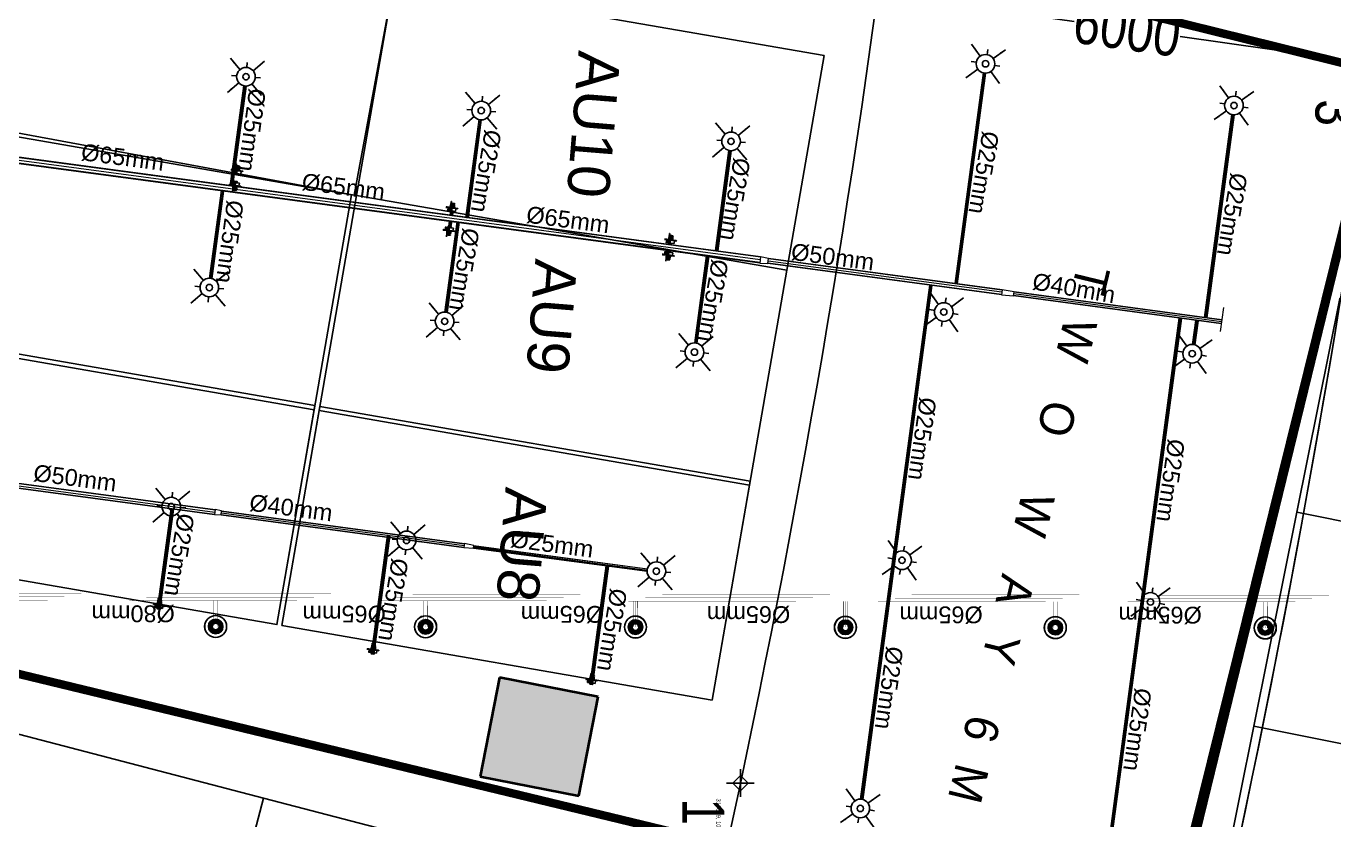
# Model space of a CAD drawing. Header units: inches. Extents: x 257070 to 799932, y -17980 to 269260.
# Drawn here: x 308102 to 323676, y 108874 to 118335 of the extents above; entities that cross this region are included whole.
import ezdxf

# ---------------------------------------------------------------- set-up
doc = ezdxf.new("R2010")
doc.units = ezdxf.units.IN
doc.header["$MEASUREMENT"] = 0
doc.header["$PDMODE"] = 99
doc.header["$PDSIZE"] = 100
for name, color, linetype in [('0-AES-F-SPRINKLER', 10, 'Continuous'), ('0-aes-ff Nozzel', 30, 'Continuous'), ('0-aes-water curtan pipe', 200, 'Continuous'), ('basement1_AP$0$A-_ROAD----_E-_-', 2, 'Continuous'), ('DSP_DRIVEWAY', 4, 'Continuous'), ('DSP_PARKING', 8, 'Continuous'), ('DSP_TREE CO-ORDINATES', 206, 'Continuous'), ('RETAIL', 40, 'Continuous')]:
    doc.layers.add(name, color=color, linetype=linetype)
for name, color, linetype, lineweight in [('0-AES-F-SPRINKLER PIPE', 10, 'Continuous', 15), ('0-aes-FF-Sprinkler Header', 5, 'Continuous', 0), ('07--DIM-2', 2, 'Continuous', 25), ('E--CONCRETE-4', 4, 'Continuous', 40), ('E--CONCRETE-SHADE', 253, 'Continuous', 20), ('M--TILING-2', 252, 'Continuous', 18), ('TEXT', 7, 'Continuous', 0)]:
    doc.layers.add(name, color=color, linetype=linetype, lineweight=lineweight)
doc.layers.add('A', color=7, linetype='Continuous', true_color=0x469d8b)
doc.styles.get("Standard").update_dxf_attribs({"font": 'arial.ttf'})
doc.styles.add('TEXT style 175', font='GOTHIC.TTF')
doc.styles.add('TEXT style 200', font='ARIALN.TTF')
doc.styles.add('TEXT style 75', font='ARIALN.TTF')
doc.dimstyles.new('75', dxfattribs={"dimscale": 1.5, "dimtxt": 200, "dimasz": 113, "dimexe": 113, "dimexo": 0, "dimgap": 25, "dimtad": 0, "dimdec": 0, "dimrnd": 5, "dimzin": 0, "dimdsep": 46, "dimtxsty": 'TEXT style 75', "dimblk": 'ARCHTICK', "dimcen": 0.09, "dimdle": 113, "dimclrd": 8, "dimclre": 8, "dimclrt": 256, "dimadec": 0, "dimazin": 0, "dimtfac": 1, "dimtdec": 0, "dimtofl": 0, "dimtmove": 1, "dimatfit": 3, "dimldrblk": 'OPEN90', "dimfxl": 0, "dimtolj": 1, "dimtzin": 0, "dimarcsym": 0})
doc.dimstyles.new('ISO-25', dxfattribs={"dimtxt": 2.5, "dimasz": 2.5, "dimexe": 1.25, "dimexo": 0.625, "dimtad": 1, "dimtxsty": 'Standard', "dimcen": 2.5, "dimadec": 0, "dimazin": 0, "dimtfac": 1, "dimtmove": 0, "dimatfit": 3, "dimfxl": 1, "dimarcsym": 0})

# ---------------------------------------------------------------- blocks, each defined once
blk = doc.blocks.new('car park std')
at = {"layer": 'RETAIL', "color": 8}
blk.add_lwpolyline([(-240433, 1144926), (-237857, 1144574), (-237152, 1149726), (-239728, 1150078)], close=True, dxfattribs=at)
blk = doc.blocks.new('_ArchTick')
at = {"color": 0, "linetype": 'ByBlock', "const_width": 0.15}
blk.add_lwpolyline([(-0.5, -0.5), (0.5, 0.5)], dxfattribs=at)
blk = doc.blocks.new('*D231')
at = {"layer": '07--DIM-2', "color": 251, "lineweight": -2, "ltscale": 1000, "transparency": 16777216}
for p, q in [((318245, 118721), (318261, 118833)), ((318133, 118737), (320583, 118389)), ((324295, 117862), (321845, 118210)), ((324183, 117878), (324199, 117989))]:
    blk.add_line(p, q, dxfattribs=at)
at = {"layer": 'DEFPOINTS', "color": 0, "ltscale": 1000, "transparency": 16777216}
for p in [(318245, 118721), (324183, 117878, 0), (324183, 117878)]:
    blk.add_point(p, dxfattribs=at)
at = {"layer": '07--DIM-2', "color": 251, "lineweight": -2, "ltscale": 1000, "transparency": 16777216, "xscale": 350, "yscale": 350, "zscale": 350}
for p, rotation in [((318245, 118721), 171.9188551918456), ((324183, 117878), 351.9188551918456)]:
    blk.add_blockref('_ArchTick', p, dxfattribs=dict(at, rotation=rotation))
at = {"layer": '07--DIM-2', "ltscale": 1000, "transparency": 16777216, "insert": (321214, 118299), "char_height": 500, "attachment_point": 5, "rotation": 351.9189, "style": 'TEXT style 75'}
blk.add_mtext('\\A1;6000', dxfattribs=at)
blk = doc.blocks.new('_Open90')
at = {"color": 0, "linetype": 'ByBlock', "lineweight": -2}
for p, q in [((-0.5, 0.5), (0, 0)), ((0, 0), (-1, 0)), ((0, 0), (-0.5, -0.5))]:
    blk.add_line(p, q, dxfattribs=at)
blk = doc.blocks.new('*U483')
at = {"layer": 'DSP_TREE CO-ORDINATES', "color": 162}
for p, q in [((0, -329), (0, 329)), ((-329, 0), (329, 0))]:
    blk.add_line(p, q, dxfattribs=at)
at = {"layer": 'DSP_TREE CO-ORDINATES', "color": 162, "ltscale": 3.5}
blk.add_lwpolyline([(-185, 0), (0, 185), (185, 0), (0, -184), (-185, 0)], dxfattribs=at)
at = {"layer": 'DEFPOINTS', "style": 'TEXT style 175'}
blk.add_attdef('CORDINATE', (367, -572), '', height=100, dxfattribs=at)
at = {"layer": 'DSP_TREE CO-ORDINATES', "color": 164, "style": 'TEXT style 200'}
blk.add_attdef('NO.', (361, -1385), '', height=1000, dxfattribs=at)
blk = doc.blocks.new('*U498')
at = {"layer": 'DSP_TREE CO-ORDINATES', "color": 162}
for p, q in [((0, -329), (0, 329)), ((-329, 0), (329, 0))]:
    blk.add_line(p, q, dxfattribs=at)
at = {"layer": 'DSP_TREE CO-ORDINATES', "color": 162, "ltscale": 3.5}
blk.add_lwpolyline([(-185, 0), (0, 185), (185, 0), (0, -184), (-185, 0)], dxfattribs=at)
at = {"layer": 'DEFPOINTS', "style": 'TEXT style 175'}
blk.add_attdef('CORDINATE', (367, -572), '', height=100, dxfattribs=at)
at = {"layer": 'DSP_TREE CO-ORDINATES', "color": 164, "style": 'TEXT style 200'}
blk.add_attdef('NO.', (361, -1385), '', height=1000, dxfattribs=at)
blk = doc.blocks.new('A$C3CA070F1')
at = {"layer": '0-AES-F-SPRINKLER'}
h = blk.add_hatch(dxfattribs=at)
h.set_pattern_fill('ANSI31', color=3, scale=0.196883, angle=-34.2335, style=0)
h.set_pattern_definition([(100.766483, (49937.1607, 174049.7081), (1.474466316, 0.280375668), [])])
edge = h.paths.add_edge_path()
edge.add_line((-1, 85), (-1, 84))
edge.add_line((-1, 84), (-6, 84))
edge.add_ellipse((-7, 82), major_axis=(-1.42, -0.27), ratio=1, start_angle=257, end_angle=315)
edge.add_line((-8, 83), (-15, 72))
edge.add_ellipse((-12, 70), major_axis=(-4.25, -0.81), ratio=1, start_angle=-45, end_angle=45)
edge.add_line((-14, 66), (14, 47))
edge.add_line((14, 47), (13, 46))
edge.add_line((13, 46), (-15, 65))
edge.add_ellipse((-12, 70), major_axis=(-5.52, -1.05), ratio=1, start_angle=-45, end_angle=45, ccw=False)
edge.add_line((-16, 73), (-9, 84))
edge.add_ellipse((-7, 82), major_axis=(-2.69, -0.51), ratio=1, start_angle=257, end_angle=315, ccw=False)
edge.add_line((-6, 85), (-1, 85))
h = blk.add_hatch(dxfattribs=at)
h.set_pattern_fill('ANSI31', color=3, scale=0.196883, angle=-124.2335, style=0)
h.set_pattern_definition([(190.766483, (49937.1607, 174049.7081), (-0.280375668, 1.474466316), [])])
edge = h.paths.add_edge_path()
edge.add_line((-1, 54), (7, 48))
edge.add_line((7, 48), (8, 49))
edge.add_line((8, 49), (0, 55))
edge.add_ellipse((-2, 52), major_axis=(-0.69, 3.63), ratio=1, start_angle=315, end_angle=405)
edge.add_line((-6, 54), (-14, 41))
edge.add_ellipse((-11, 39), major_axis=(-0.69, 3.63), ratio=1, start_angle=45, end_angle=135)
edge.add_line((-13, 36), (-9, 33))
edge.add_ellipse((-10, 32), major_axis=(-0.27, 1.42), ratio=1, start_angle=225, end_angle=315, ccw=False)
edge.add_line((-9, 31), (-10, 30))
edge.add_line((-10, 30), (-8, 29))
edge.add_line((-8, 29), (-7, 30))
edge.add_ellipse((-10, 32), major_axis=(-3.3, -0.63), ratio=1, start_angle=135, end_angle=225)
edge.add_line((-8, 35), (-12, 38))
edge.add_ellipse((-11, 39), major_axis=(-1.75, -0.33), ratio=1, start_angle=-45, end_angle=45, ccw=False)
edge.add_line((-13, 40), (-4, 53))
edge.add_ellipse((-2, 52), major_axis=(-1.75, -0.33), ratio=1, start_angle=225, end_angle=315, ccw=False)
at = {"layer": '0-AES-F-SPRINKLER', "color": 3}
for p, q in [((-98, 39), (-97, 43)), ((-98, 38), (-98, 39)), ((-98, 39), (-98, 39)), ((-98, 39), (-98, 39)), ((-98, 37), (-98, 38)), ((-98, 38), (-98, 38)), ((-98, 38), (-98, 38)), ((-98, 38), (-98, 38)), ((-98, 38), (-98, 38)), ((-98, 38), (-98, 38)), ((-98, 38), (-98, 38)), ((-98, 38), (-98, 38)), ((-98, 38), (-98, 38)), ((-98, 38), (-98, 38)), ((-96, 37), (-98, 37)), ((-98, 37), (-98, 37)), ((-98, 37), (-98, 37)), ((-98, 37), (-98, 37)), ((-98, 37), (-98, 37)), ((-98, 37), (-98, 37)), ((-98, 37), (-98, 37)), ((-98, 37), (-98, 37)), ((-98, 37), (-98, 37)), ((-98, 37), (-98, 37)), ((-98, 37), (-98, 37)), ((-98, 37), (-98, 37)), ((-98, 37), (-98, 37)), ((-98, 37), (-98, 37)), ((-98, 37), (-98, 37)), ((-98, 37), (-98, 37)), ((-98, 37), (-98, 37)), ((-97, 37), (-98, 37)), ((-98, 37), (-98, 37)), ((-98, 37), (-98, 37)), ((-98, 37), (-98, 37)), ((-98, 37), (-98, 37)), ((-98, 37), (-98, 37)), ((-98, 37), (-98, 37)), ((-98, 37), (-98, 37)), ((-98, 37), (-98, 37)), ((-98, 37), (-98, 37)), ((-98, 37), (-98, 37)), ((-98, 37), (-98, 37)), ((-98, 37), (-98, 37)), ((-98, 37), (-98, 37)), ((-97, 45), (-79, 71)), ((-96, 40), (-97, 40)), ((-97, 40), (-97, 40)), ((-97, 40), (-97, 40)), ((-97, 40), (-97, 39)), ((-97, 39), (-97, 39)), ((-97, 39), (-97, 39)), ((-97, 39), (-97, 39)), ((-97, 39), (-97, 39)), ((-97, 39), (-97, 39)), ((-97, 39), (-97, 39)), ((-97, 39), (-97, 39)), ((-97, 39), (-97, 38)), ((-97, 38), (-97, 38)), ((-97, 38), (-97, 38)), ((-97, 38), (-97, 38)), ((-97, 38), (-97, 38)), ((-97, 38), (-97, 38)), ((-97, 38), (-97, 38)), ((-97, 38), (-97, 38)), ((-97, 38), (-97, 38)), ((-97, 38), (-97, 38)), ((-97, 38), (-97, 38)), ((-97, 38), (-97, 37)), ((-97, 37), (-97, 37)), ((-97, 37), (-97, 37)), ((-97, 37), (-97, 37)), ((-95, 46), (-96, 42)), ((-96, 42), (-96, 42)), ((-96, 42), (-96, 41)), ((-96, 41), (-96, 41)), ((-96, 41), (-96, 41)), ((-96, 41), (-96, 41)), ((-96, 41), (-96, 41)), ((-96, 41), (-96, 41)), ((-96, 41), (-96, 41)), ((-96, 41), (-96, 41)), ((-96, 41), (-96, 41)), ((-96, 41), (-96, 40)), ((-96, 40), (-96, 40)), ((-96, 40), (-96, 40)), ((-96, 40), (-96, 40)), ((-96, 40), (-96, 40)), ((-95, 37), (-96, 37)), ((-96, 37), (-96, 37)), ((-96, 37), (-96, 37)), ((-96, 37), (-96, 37)), ((-96, 37), (-96, 37)), ((-94, 38), (-95, 38)), ((-95, 38), (-95, 38)), ((-95, 38), (-95, 38)), ((-95, 38), (-95, 38)), ((-95, 38), (-95, 38)), ((-95, 38), (-95, 38)), ((-95, 38), (-95, 38)), ((-95, 38), (-95, 38)), ((-95, 38), (-95, 38)), ((-95, 38), (-95, 37)), ((-95, 37), (-95, 37)), ((-95, 37), (-95, 37)), ((-95, 37), (-95, 37)), ((-95, 37), (-95, 37)), ((-95, 37), (-95, 37)), ((-95, 37), (-95, 37)), ((-95, 37), (-95, 37)), ((-95, 37), (-95, 37)), ((-95, 37), (-95, 37)), ((-95, 37), (-95, 37)), ((-95, 37), (-95, 37)), ((-95, 37), (-95, 37)), ((-95, 37), (-95, 37)), ((-95, 37), (-95, 37)), ((-95, 37), (-95, 37)), ((-95, 37), (-95, 37)), ((-94, 88), (-93, 90)), ((-72, 73), (-94, 88)), ((-94, 43), (-94, 48)), ((-93, 43), (-94, 43)), ((-94, 43), (-94, 43)), ((-94, 43), (-94, 43)), ((-94, 43), (-94, 43)), ((-94, 43), (-94, 43)), ((-94, 43), (-94, 41)), ((-94, 43), (-94, 43)), ((-94, 43), (-94, 43)), ((-94, 43), (-94, 43)), ((-94, 43), (-94, 43)), ((-94, 43), (-94, 43)), ((-94, 43), (-94, 43)), ((-94, 43), (-94, 43)), ((-94, 43), (-94, 43)), ((-94, 43), (-94, 43)), ((-94, 43), (-94, 43)), ((-94, 43), (-94, 43)), ((-94, 41), (-94, 41)), ((-94, 41), (-94, 41)), ((-94, 41), (-94, 41)), ((-94, 41), (-94, 41)), ((-94, 41), (-94, 41)), ((-94, 41), (-94, 41)), ((-94, 41), (-94, 41)), ((-94, 41), (-94, 40)), ((-94, 40), (-94, 40)), ((-94, 40), (-94, 40)), ((-94, 40), (-94, 40)), ((-94, 40), (-94, 40)), ((-94, 40), (-94, 40)), ((-94, 40), (-94, 40)), ((-94, 40), (-94, 40)), ((-94, 40), (-94, 39)), ((-94, 39), (-94, 39)), ((-94, 39), (-94, 39)), ((-94, 39), (-94, 39)), ((-94, 39), (-94, 39)), ((-94, 39), (-94, 39)), ((-94, 39), (-94, 39)), ((-94, 39), (-94, 39)), ((-94, 39), (-94, 38)), ((-93, 90), (-59, 67)), ((-93, 47), (-93, 49)), ((-91, 47), (-93, 43)), ((-93, 46), (-93, 47)), ((-92, 46), (-93, 46)), ((-93, 46), (-93, 46)), ((-93, 46), (-93, 46)), ((-93, 46), (-93, 46)), ((-93, 46), (-93, 46)), ((-93, 46), (-93, 46)), ((-93, 46), (-93, 46)), ((-93, 46), (-93, 46)), ((-93, 46), (-93, 46)), ((-93, 46), (-93, 46)), ((-93, 46), (-93, 46)), ((-93, 46), (-93, 46)), ((-93, 46), (-93, 46)), ((-93, 46), (-93, 46)), ((-93, 46), (-93, 46)), ((-93, 46), (-93, 46)), ((-93, 46), (-93, 46)), ((-93, 46), (-93, 46)), ((-93, 46), (-93, 46)), ((-93, 46), (-93, 46)), ((-91, 42), (-93, 43)), ((-93, 43), (-93, 43)), ((-93, 43), (-93, 43)), ((-93, 43), (-93, 43)), ((-93, 43), (-93, 43)), ((-93, 43), (-93, 43)), ((-93, 43), (-93, 43)), ((-93, 43), (-93, 43)), ((-93, 43), (-93, 43)), ((-93, 43), (-93, 43)), ((-93, 43), (-93, 43)), ((-93, 43), (-93, 43)), ((-93, 43), (-93, 43)), ((-93, 43), (-93, 43)), ((-93, 43), (-93, 43)), ((-93, 43), (-93, 43)), ((-93, 43), (-93, 43)), ((-93, 43), (-93, 43)), ((-93, 43), (-93, 43)), ((-93, 43), (-93, 43)), ((-93, 43), (-93, 43)), ((-93, 43), (-93, 43)), ((-93, 43), (-93, 43)), ((-85, 66), (-92, 55)), ((-90, 50), (-92, 46)), ((-92, 46), (-92, 46)), ((-92, 46), (-92, 46)), ((-92, 46), (-92, 46)), ((-92, 46), (-92, 46)), ((-92, 46), (-92, 46)), ((-90, 47), (-91, 47)), ((-90, 43), (-91, 42)), ((-91, 42), (-91, 42)), ((-91, 42), (-91, 42)), ((-91, 42), (-91, 42)), ((-91, 42), (-91, 42)), ((-91, 42), (-91, 42)), ((-91, 42), (-91, 42)), ((-91, 42), (-91, 42)), ((-91, 42), (-91, 42)), ((-91, 42), (-91, 42)), ((-91, 42), (-91, 42)), ((-91, 42), (-91, 42)), ((-91, 42), (-91, 42)), ((-91, 42), (-91, 42)), ((-91, 42), (-91, 42)), ((-91, 42), (-91, 42)), ((-88, 57), (-90, 49)), ((-89, 54), (-90, 51)), ((-90, 50), (-90, 50)), ((-88, 47), (-90, 43)), ((-90, 47), (-88, 47)), ((-90, 43), (-90, 43)), ((-90, 43), (-90, 43)), ((-90, 43), (-90, 43)), ((-89, 55), (-89, 55)), ((-88, 46), (-88, 47)), ((-87, 59), (-87, 59)), ((-87, 59), (-87, 59)), ((-86, 57), (-87, 49)), ((-87, 49), (-83, 28)), ((-85, 58), (-85, 58)), ((-77, 43), (-85, 49)), ((-83, 28), (-60, 9)), ((-77, 70), (-82, 63)), ((-80, 66), (-82, 67)), ((-45, 31), (-81, -23)), ((-78, 63), (-80, 65)), ((-79, 71), (-77, 70)), ((-71, 26), (-79, 31)), ((-57, 13), (-79, 28)), ((-70, 64), (-78, 63)), ((-78, -29), (-40, 27)), ((-69, 55), (-75, 59)), ((-66, 54), (-74, 42)), ((-74, 42), (-71, 26)), ((-73, 44), (-71, 43)), ((-69, 47), (-72, 43)), ((-71, 43), (-70, 43)), ((-71, 26), (-55, 15)), ((-70, 43), (-66, 49)), ((-66, 50), (-68, 52)), ((-61, 65), (-67, 69)), ((-62, 66), (-67, 65)), ((-50, 57), (-66, 54)), ((-66, 49), (-66, 50)), ((-47, 28), (-63, 40)), ((-59, 67), (-61, 65)), ((-57, 67), (-60, 66)), ((-60, 44), (-42, 32)), ((-50, 57), (-58, 62)), ((-19, 46), (-57, 67)), ((-17, 37), (-55, 63)), ((-29, 42), (-50, 57)), ((-13, 9), (-45, 31)), ((-36, 42), (-44, 30)), ((-43, 33), (-35, 46)), ((-39, -30), (-13, 9)), ((-37, 25), (-28, 38)), ((-35, 41), (-36, 42)), ((-32, 32), (-35, 39)), ((-30, 52), (-16, 73)), ((-29, 20), (-17, 37)), ((-28, 38), (-26, 40)), ((-21, 32), (-28, 37)), ((-23, 16), (-12, 33)), ((-1, 26), (-23, -9)), ((-22, 15), (-12, 31)), ((-9, 32), (-21, 14)), ((2, 24), (-20, -11)), ((-20, -8), (-1, 22)), ((-17, 37), (-19, 46)), ((-19, 13), (-10, 29)), ((-7, 30), (-18, 12)), ((-17, 37), (-17, 37)), ((4, 22), (-17, -13)), ((-17, -10), (1, 20)), ((-16, 73), (-9, 84)), ((-16, 11), (-7, 27)), ((-8, 83), (-15, 72)), ((13, 46), (-15, 65)), ((-4, 28), (-15, 10)), ((-1, 84), (-14, 66)), ((-14, 66), (14, 47)), ((-6, 54), (-14, 41)), ((-12, 33), (-14, 33)), ((-14, -15), (7, 20)), ((-14, -12), (4, 18)), ((-13, 40), (-4, 53)), ((-13, 36), (-9, 33)), ((-13, 9), (-4, 24)), ((-2, 34), (-12, 41)), ((-8, 35), (-12, 38)), ((-12, 31), (-12, 33)), ((-9, 32), (-12, 31)), ((7, 16), (-11, -13)), ((-10, 29), (-9, 32)), ((-9, 31), (-10, 30)), ((-7, 30), (-10, 29)), ((-10, 30), (-8, 29)), ((9, 17), (-10, -14)), ((-9, -13), (9, 13)), ((-8, 29), (-7, 30)), ((8, 49), (-7, 27)), ((-7, 27), (-7, 30)), ((-4, 28), (-7, 27)), ((-6, 85), (-1, 85)), ((-1, 84), (-6, 84)), ((5, 44), (-5, 51)), ((-4, 24), (-4, 28)), ((-1, 26), (-4, 24)), ((-1, 85), (-1, 84)), ((-1, 54), (7, 48)), ((13, 46), (-1, 25)), ((-1, 22), (-1, 26)), ((2, 24), (-1, 22)), ((8, 49), (0, 55)), ((1, 20), (2, 24)), ((4, 22), (1, 20)), ((4, 18), (4, 22)), ((7, 20), (4, 18)), ((7, 48), (8, 49)), ((7, 16), (7, 20)), ((9, 17), (7, 16)), ((9, 15), (9, 17)), ((14, 47), (13, 46)), ((-82, -25), (-80, -30)), ((-80, -30), (-78, -29)), ((-66, -11), (-39, -30)), ((-23, -7), (-23, -9)), ((-23, -9), (-20, -8)), ((-20, -8), (-20, -11)), ((-20, -11), (-17, -10)), ((-17, -10), (-17, -13)), ((-17, -13), (-14, -12)), ((-14, -12), (-14, -15)), ((-14, -15), (-11, -13)), ((-11, -13), (-11, -14)), ((-11, -14), (-11, -14))]:
    blk.add_line(p, q, dxfattribs=at)
for centre, major_axis, start_param, end_param in [((-95, 43), (-0.41, 2.13), 0.784914, 1.034983), ((-95, 43), (-2.74, -0.52), -0.560204, -0.324923), ((-93, 46), (-0.51, 2.68), 0.787914, 1.247507), ((-93, 48), (-1.75, -0.33), -0.775969, -0.160442), ((-91, 54), (-0.29, 1.52), 0.785398, 2.356194), ((-92, 49), (-0.33, 1.74), 0.791774, 1.412986), ((-89, 55), (-0.103, 0.54), 0.916881, 1.969618), ((-93, 51), (-3.09, -0.59), 2.526084, 2.789089), ((-95, 50), (-5.72, -1.09), 2.374727, 2.798549), ((-91, 55), (-0.33, 1.74), 4.197625, 4.773282), ((-84, 57), (-3.79, -0.72), -0.784768, -0.363877), ((-93, 50), (-5.72, -1.09), 2.377207, 2.798549), ((-80, 54), (-1.57, 8.26), 0.010205, 0.785398), ((-84, 56), (-0.35, 1.85), 0.785501, 1.132999), ((-83, 65), (-1.52, -0.29), 3.926991, 5.497787), ((-80, 54), (-5.9, -1.12), 4.155645, 5.497787), ((-80, 54), (-8.26, -1.57), 4.155621, 4.722594), ((-75, 68), (-8.26, -1.57), 1.014052, 3.151797), ((-75, 63), (-2.79, -0.53), -0.113999, 0.093951), ((-75, 68), (-1.12, 5.9), 2.584882, 5.497787), ((-75, 46), (-0.53, 2.79), 2.356194, 3.926991), ((-75, 68), (-1.57, 8.26), 4.722594, 5.497787), ((-70, 53), (-2.79, -0.53), 2.356194, 3.926991), ((-65, 44), (-3.72, -0.71), -0.403281, 1.321745), ((-65, 44), (-0.71, 3.72), 4.96144, 6.686466), ((-65, 37), (-0.56, 2.96), 5.497794, 6.034125), ((-59, 47), (-2.96, -0.56), 0.24906, 0.785391), ((-60, 60), (-2.83, -0.54), 3.926991, 4.712389), ((-33, 40), (-0.45, 2.36), 0.803442, 1.867502), ((-30, 39), (-2.79, -0.53), 2.356194, 3.926991), ((-24, 39), (-0.53, 2.79), 5.497787, 7.068583), ((-12, 70), (-5.52, -1.05), -0.785398, 0.785398), ((-15, 35), (-0.54, 2.83), 0.785398, 3.403392), ((-12, 70), (-4.25, -0.81), -0.785398, 0.785398), ((-11, 39), (-0.69, 3.63), 0.785398, 2.356194), ((-11, 39), (-1.75, -0.33), -0.785398, 0.785398), ((-7, 82), (-2.69, -0.51), 4.485496, 5.497787), ((-10, 32), (-0.27, 1.42), 3.926991, 5.497787), ((-7, 82), (-1.42, -0.27), 4.485496, 5.497787), ((-10, 32), (-3.3, -0.63), 2.356194, 3.926991), ((-2, 52), (-0.69, 3.63), 5.497787, 7.068583), ((-2, 52), (-1.75, -0.33), 3.926991, 5.497787), ((6, 14), (-0.54, 2.83), 3.926991, 4.712389), ((-79, -24), (-0.51, 2.69), 0.785398, 1.797689), ((-11, -11), (-2.83, -0.54), 1.570796, 2.356194)]:
    blk.add_ellipse(centre, major_axis=major_axis, ratio=1, start_param=start_param, end_param=end_param, dxfattribs=at)
at = {"layer": '0-AES-F-SPRINKLER', "color": 3, "extrusion": (0, 0, -1)}
for centre, major_axis, start_param, end_param in [((-86, 47), (-0.53, 2.79), -0.113999, 0.785398), ((-77, 34), (-0.54, 2.83), 3.926991, 4.712389)]:
    blk.add_ellipse(centre, major_axis=major_axis, ratio=1, start_param=start_param, end_param=end_param, dxfattribs=at)
blk = doc.blocks.new('*U701')
at = {"layer": '0-aes-FF-Sprinkler Header', "color": 1, "const_width": 5}
for points in [[(12087231, -3664419), (12087541, -3664419)], [(12087231, -3664469), (12087541, -3664469)]]:
    blk.add_lwpolyline(points, dxfattribs=at)
at = {"layer": '0-aes-FF-Sprinkler Header', "color": 8, "const_width": 2}
blk.add_lwpolyline([(12087231, -3664444), (12087541, -3664444)], dxfattribs=at)
blk = doc.blocks.new('Nozzel')
at = {"transparency": 33554585}
h = blk.add_hatch(color=30, dxfattribs=at)
h.dxf.hatch_style = 1
edge = h.paths.add_edge_path()
edge.add_ellipse((-1664094, 224269), major_axis=(0.9, 87), ratio=1, start_angle=0, end_angle=360)
edge = h.paths.add_edge_path(flags=16)
edge.add_arc((-1664094, 224269), 40, 0, 360)
blk.add_circle((-1664094, 224269), 40)
at = {"layer": '0-AES-F-SPRINKLER', "color": 13}
blk.add_circle((-1664094, 224269), 131, dxfattribs=at)
for major_axis, start_param, end_param in [((1, 130), 1.575618, 7.858803), ((0.9, 87), 1.580914353715009, 7.864099660894595)]:
    blk.add_ellipse((-1664094, 224269), major_axis=major_axis, ratio=1, start_param=start_param, end_param=end_param, dxfattribs=at)
at = {"layer": '0-AES-F-SPRINKLER PIPE', "lineweight": 30, "rotation": 180}
blk.add_blockref('*U701', (10423137, -3440175), dxfattribs=at)
blk = doc.blocks.new('*U709')
at = {"layer": '0-AES-F-SPRINKLER PIPE', "color": 200, "lineweight": 30, "const_width": 2.67}
for points in [[(-1770300, 110287), (-1770300, 65529)], [(-1770220, 110287), (-1770220, 65529)]]:
    blk.add_lwpolyline(points, dxfattribs=at)
at = {"layer": '0-AES-F-SPRINKLER PIPE', "color": 252, "lineweight": 30, "const_width": 2.67}
blk.add_lwpolyline([(-1770260, 110287), (-1770260, 65529)], dxfattribs=at)
blk = doc.blocks.new('*U603')
at = {"layer": '0-AES-F-SPRINKLER'}
for p, q in [((171672, 56809), (171672, 56871)), ((171562, 56699), (171500, 56699)), ((171783, 56699), (171845, 56699)), ((171672, 56588), (171672, 56526))]:
    blk.add_line(p, q, dxfattribs=at)
for radius in [111, 37.8]:
    blk.add_circle((171672, 56699), radius, dxfattribs=at)
at = {"layer": '0-AES-F-SPRINKLER PIPE'}
for points, override in [([(171468, 56903), (171594, 56777)], {"dimasz": 70, "dimtad": 0, "dimfxl": 13, "dimarcsym": 1}), ([(171877, 56903), (171751, 56777)], {"dimasz": 70, "dimtad": 0, "dimfxl": 13, "dimarcsym": 1}), ([(171468, 56494), (171594, 56620)], {"dimasz": 70, "dimtad": 0, "dimfxl": 13, "dimarcsym": 1}), ([(171877, 56494), (171751, 56620)], {"dimasz": 70, "dimgap": 0.625, "dimtad": 0, "dimfxl": 13, "dimarcsym": 1})]:
    blk.add_leader(points, dimstyle='ISO-25', override=override, dxfattribs=at)

msp = doc.modelspace()

# ---------------------------------------------------------------- hatches: boundary and pattern name
at = {"layer": 'E--CONCRETE-SHADE', "ltscale": 3.5}
h = msp.add_hatch(color=8, dxfattribs=at)
h.dxf.hatch_style = 1
h.paths.add_polyline_path([(314915.4, 110339.1), (313737.7, 110569.4), (313507.4, 109391.8), (314685.1, 109161.4)])

# ---------------------------------------------------------------- linework, layer by layer
at = {"layer": '0-AES-F-SPRINKLER', "color": 7, "const_width": 100, "elevation": 0}
for points in [[(283146.9, 116631.3), (321656.3, 107312.1), (324246.5, 117779.9), (318315, 119247.6), (318376.2, 130439.1), (318120.5, 137387.4), (317307.1, 156244.5), (285543.1, 160244.2), (282570.4, 129241.7), (281575.8, 117011.5)], [(356607.5, 78193.9), (356438.2, 71883.8), (345953.6, 68179.4), (332024.7, 62667.8), (330604.2, 67058.4), (321899.6, 64138.4), (317671.9, 77137.1), (317715.9, 91029.5), (324246.5, 117779.9), (364035.7, 109784.7), (363210.3, 79337.2), (363210.3, 79337.2)], [(321656.3, 107312.1), (317715.9, 91029.5), (317671.9, 77137.1), (320194.8, 69380), (277183.8, 53136.7), (281575.8, 117011.5)]]:
    msp.add_lwpolyline(points, close=True, dxfattribs=at)
msp.add_lwpolyline([(317307.1, 156244.5), (318533.1, 130409.2), (318315, 119247.6), (324246.5, 117779.9)], dxfattribs=at)
at = {"layer": '0-AES-F-SPRINKLER PIPE', "ltscale": 1000, "elevation": 0}
for points in [[(319498.2, 117778.8), (319161.1, 115267.6)], [(319501.1, 117778), (319164.1, 115267.2)], [(319513.4, 117775.7), (319176.5, 115265.6)], [(319525.9, 117774.7), (319188.9, 115263.9)], [(319528.9, 117774.7), (319191.9, 115263.5)], [(310690.3, 117624.6), (310529.4, 116426.3)], [(310693.2, 117623.9), (310532.4, 116425.9)], [(310705.5, 117621.5), (310544.8, 116424.2)], [(310718, 117620.5), (310557.2, 116422.5)], [(310721, 117620.5), (310560.2, 116422.1)], [(316838.4, 115510.3), (303568.8, 117291.5)], [(316839.2, 115516.2), (303569.6, 117297.4)], [(316843.5, 115548.4), (303573.9, 117329.6)], [(316847.9, 115580.7), (303578.2, 117361.8)], [(316848.7, 115586.6), (303579, 117367.8)], [(322456.8, 117281.8), (322132.1, 114862.8)], [(322459.7, 117281.1), (322135, 114862.4)], [(322472, 117278.7), (322147.4, 114860.7)], [(322484.5, 117277.7), (322159.8, 114859.1)], [(322487.5, 117277.7), (322162.8, 114858.7)], [(313492.3, 117221.4), (313335, 116049.7)], [(313495.2, 117220.6), (313337.9, 116049.3)], [(313507.5, 117218.2), (313350.3, 116047.6)], [(313520, 117217.3), (313362.7, 116045.9)], [(313523, 117217.2), (313365.7, 116045.5)], [(316467.7, 116854.4), (316307.3, 115659.3)], [(316470.6, 116853.6), (316310.3, 115658.9)], [(316482.9, 116851.3), (316322.6, 115657.2)], [(316495.4, 116850.3), (316335, 115655.5)], [(316498.4, 116850.3), (316338, 115655.2)], [(310423.3, 116371.4), (310283.4, 115329.8)], [(310426.2, 116371), (310286.5, 115329.7)], [(310438.6, 116369.3), (310299, 115328.8)], [(310451, 116367.7), (310311.2, 115326.4)], [(310454, 116367.3), (310314.2, 115325.6)], [(313153.3, 116119.5), (313147.3, 116074.9)], [(313156.3, 116119.1), (313150.3, 116074.5)], [(313168.7, 116117.4), (313162.7, 116072.8)], [(313181.1, 116115.7), (313175.1, 116071.1)], [(313184, 116115.3), (313178.1, 116070.7)], [(313229.9, 116003.2), (313085.4, 114926.5)], [(313232.9, 116002.8), (313088.4, 114926.5)], [(313245.3, 116001.2), (313100.9, 114925.5)], [(313257.7, 115999.5), (313113.2, 114923.2)], [(313260.6, 115999.1), (313116.1, 114922.4)], [(313139.4, 116015.4), (313130.7, 115951)], [(313142.3, 116015), (313133.7, 115950.6)], [(313154.7, 116013.3), (313146.1, 115948.9)], [(313167.1, 116011.7), (313158.5, 115947.2)], [(313170.1, 116011.3), (313161.4, 115946.8)], [(316200, 115596), (316060.8, 114559.5)], [(316202.9, 115595.6), (316063.9, 114559.5)], [(316215.3, 115593.9), (316076.4, 114558.6)], [(316227.7, 115592.3), (316088.6, 114556.2)], [(316230.7, 115591.9), (316091.6, 114555.4)], [(319723.4, 115187.1), (316944, 115560.2)], [(319724.1, 115192.1), (316944.6, 115565.1)], [(319716.1, 115132.6), (316936.7, 115505.7)], [(319716.8, 115137.5), (316937.3, 115510.6)], [(319720.1, 115162.3), (316940.7, 115535.4)], [(318858.9, 115247.7), (318036.5, 109120.7)], [(318861.9, 115247.3), (318039.5, 109120.7)], [(318874.3, 115245.6), (318052, 109119.8)], [(318886.7, 115243.9), (318064.3, 109117.4)], [(318889.6, 115243.5), (318067.2, 109116.6)], [(322334.6, 114787.2), (319861.5, 115119.1)], [(322335.2, 114791.1), (319862.1, 115123.1)], [(322337.8, 114810.9), (319864.7, 115142.9)], [(322340.5, 114830.8), (319867.4, 115162.7)], [(322341, 114834.7), (319867.9, 115166.7)], [(322360.9, 114983), (322322.3, 114695.5)], [(321831.4, 114854.7), (320995, 108623.8)], [(321834.4, 114854.3), (320998.1, 108623.7)], [(321846.8, 114852.6), (321010.6, 108622.8)], [(321859.2, 114851), (321022.9, 108620.4)], [(321862.2, 114850.6), (321025.8, 108619.6)], [(322027.6, 114828.4), (321989, 114540.9)], [(322030.6, 114828), (321992, 114540.8)], [(322043, 114826.3), (322004.5, 114539.9)], [(322055.3, 114824.7), (322016.8, 114537.5)], [(322058.3, 114824.3), (322019.7, 114536.7)], [(303044.8, 113549.4), (310352.9, 112568.4)], [(303045.4, 113554.3), (310353.5, 112573.4)], [(303037.4, 113494.9), (310345.5, 112513.9)], [(303038.1, 113499.8), (310346.2, 112518.8)], [(303041.4, 113524.6), (310349.5, 112543.6)], [(309824.6, 112583.8), (309664.1, 111388)], [(309827.6, 112583.4), (309667.1, 111387.6)], [(309840, 112581.8), (309679.4, 111385.9)], [(309852.3, 112580.1), (309691.8, 111384.1)], [(309855.3, 112579.7), (309694.8, 111383.7)], [(310423.9, 112509.4), (313315.2, 112121.3)], [(310424.4, 112513.4), (313315.7, 112125.3)], [(310427, 112533.2), (313318.4, 112145.1)], [(310429.7, 112553), (313321, 112164.9)], [(310430.2, 112557), (313321.6, 112168.9)], [(312401.3, 112262.4), (312212.1, 110852.9)], [(312404.3, 112262), (312215.1, 110852.5)], [(312416.7, 112260.3), (312227.5, 110850.8)], [(312429.1, 112258.6), (312239.9, 110849.1)], [(312432, 112258.2), (312242.8, 110848.6)], [(313435.4, 112142), (315500.9, 111864.8)], [(313435.8, 112145), (315501.7, 111867.7)], [(313431.7, 112114.3), (315497.6, 111837)], [(313432.1, 112117.2), (315497.6, 111840)], [(313433.7, 112129.6), (315498.6, 111852.5)], [(315006.1, 111902.9), (314817, 110493.5)], [(315009.1, 111902.5), (314819.9, 110493.1)], [(315021.5, 111900.9), (314832.3, 110491.3)], [(315033.9, 111899.2), (314844.7, 110489.6)], [(315036.9, 111898.8), (314847.7, 110489.2)]]:
    msp.add_lwpolyline(points, dxfattribs=at)
for points in [[(316848.7, 115586.6), (316838.4, 115510.3), (316936.7, 115505.7), (316944.6, 115565.1)], [(319724.1, 115192.1), (319716.1, 115132.6), (319861.5, 115119.1), (319867.9, 115166.7)], [(310353.5, 112573.4), (310345.5, 112513.9), (310423.9, 112509.4), (310430.2, 112557)], [(313321.6, 112168.9), (313315.2, 112121.3), (313431.7, 112114.3), (313435.8, 112145)]]:
    msp.add_lwpolyline(points, close=True, dxfattribs=at)
at = {"layer": 'A', "color": 8, "ltscale": 25, "elevation": 0}
for points in [[(311088.8, 111201.3), (311542, 113812.3), (306418.5, 114701.5), (305965.4, 112090.5)], [(311147.8, 111191.1), (311600.9, 113802.1), (316724.4, 112912.8), (316271.2, 110301.9)]]:
    msp.add_lwpolyline(points, close=True, dxfattribs=at)
at = {"layer": 'basement1_AP$0$A-_ROAD----_E-_-', "color": 8}
for centre, radius, start, end in [((193977, 135230.6, 0), 114416.3, 335.508256, 356.08014), ((188512.7, 137133.7, 0), 137030, 340.63586, 350.8684)]:
    msp.add_arc(centre, radius, start, end, dxfattribs=at)
at = {"layer": 'DSP_DRIVEWAY', "color": 8}
msp.add_arc((188522.4, 137131.1, 0), 137020.1, 340.918059, 355.537474, dxfattribs=at)
at = {"layer": 'DSP_PARKING', "color": 8}
msp.add_arc((188273, 136460.2, 0), 131176.2, 344.945556, 355.384734, dxfattribs=at)
at = {"layer": 'E--CONCRETE-4', "color": 8, "ltscale": 10}
for p, q in [((313737.7, 110569.4, 0), (313507.4, 109391.8, 0)), ((314915.4, 110339.1, 0), (313737.7, 110569.4, 0)), ((314685.1, 109161.4, 0), (314915.4, 110339.1, 0)), ((313507.4, 109391.8, 0), (314685.1, 109161.4, 0))]:
    msp.add_line(p, q, dxfattribs=at)
at = {"layer": 'RETAIL', "color": 8, "elevation": 0}
for points in [[(328844.9, 114067.1), (328333.6, 111517.9), (323235.1, 112540.6), (323746.5, 115089.8)], [(328333.6, 111517.9), (327822.2, 108968.7), (322723.8, 109991.3), (323235.1, 112540.6)], [(327822.2, 108968.7), (327310.9, 106419.5), (322212.5, 107442.1), (322723.8, 109991.3)]]:
    msp.add_lwpolyline(points, close=True, dxfattribs=at)

# ---------------------------------------------------------------- block references
at = {"layer": '0-AES-F-SPRINKLER', "color": 7, "xscale": -1, "rotation": 80.4645216729874}
for p in [(403882.3, 277793.4, 0), (406840.8, 277296.4, 0), (403385.3, 274834.9, 0), (406343.8, 274337.9, 0), (402888.3, 271876.3, 0), (405846.9, 271379.3, 0), (402391.3, 268917.8, 0)]:
    msp.add_blockref('*U603', p, dxfattribs=at)
at = {"layer": '0-AES-F-SPRINKLER', "color": 7, "rotation": 355.0638404089202}
for p in [(134805.9, 76014.8, 0), (137607.8, 75611.5, 0), (140583.3, 75244.6, 0), (134369.8, 73502.3, 0), (137171.8, 73099.1, 0), (140147.2, 72732.1, 0), (133916.7, 70891.4, 0), (136718.6, 70488.1, 0), (139694.1, 70121.2, 0)]:
    msp.add_blockref('*U603', p, dxfattribs=at)
at = {"layer": '0-AES-F-SPRINKLER', "ltscale": 1000, "xscale": -1}
for p, rotation in [((310608.7, 116563.3, 0), 47.91022255269775), ((313168.7, 116117.4, 0), 47.91022255316386), ((315770.3, 115734.3, 0), 47.91022255269775), ((309679.4, 111385.9, 0), 47.91022255269775), ((312227.5, 110850.8, 0), 47.91022255316386), ((314832.3, 110491.3, 0), 47.91022255269775)]:
    msp.add_blockref('A$C3CA070F1', p, dxfattribs=dict(at, rotation=rotation))
at = {"layer": '0-AES-F-SPRINKLER', "ltscale": 1000}
for p, rotation in [((310597.7, 116484, 0), 116.3772557638293), ((313146.1, 115948.9, 0), 116.3772557633631), ((315759.4, 115655.1, 0), 116.3772557638293)]:
    msp.add_blockref('A$C3CA070F1', p, dxfattribs=dict(at, rotation=rotation))
at = {"layer": '0-aes-ff Nozzel', "extrusion": (6.46732e-09, -1.13282e-10, 1), "rotation": 269.9233957728879}
for p in [(83865.5, -1552613.5, 0), (86365.5, -1552616.9, 0), (88865.5, -1552620.2, 0), (91365.5, -1552623.6, 0), (93865.5, -1552626.9, 0), (96365.5, -1552630.2, 0)]:
    msp.add_blockref('Nozzel', p, dxfattribs=at)
at = {"layer": '0-aes-water curtan pipe', "color": 51, "rotation": 89.92339573534346}
msp.add_blockref('*U709', (420097.6, 1881643.9, 0), dxfattribs=at)
at = {"layer": 'DSP_TREE CO-ORDINATES', "color": 8, "ltscale": 1000, "xscale": 0.5, "yscale": 0.5, "zscale": 0.5, "rotation": 270}
for name, p, values in [('*U483', (324149.7, 117643.7, 0), {'NO.': '3', 'CORDINATE': '324150, 117644'}), ('*U498', (316609.2, 109312.3, 0), {'NO.': '19', 'CORDINATE': '316609, 109312'})]:
    msp.add_blockref(name, p, dxfattribs=at).add_auto_attribs(values)
at = {"layer": 'M--TILING-2', "color": 8}
for p, rotation in [((-847649.3, -66179.7, 0), 267.2886422891382), ((1469515.3, 312156.4, 0), 87.94847249468923), ((-846389.5, -84640.6, 0), 267.9484724946897), ((-859520.7, 8136.5, 0), 263.1574268157619)]:
    msp.add_blockref('car park std', p, dxfattribs=dict(at, rotation=rotation))
at = {"layer": 'M--TILING-2', "color": 8, "xscale": -1}
for p, rotation in [((1335827.4, -458109.8, 0), 72.35911289662374), ((-711812.4, 690749.1, 0), 252.3591128966769), ((1334938.2, -463233.2, 0), 72.35911289667642), ((1282506.5, -551307.3, 0), 67.56806721766843)]:
    msp.add_blockref('car park std', p, dxfattribs=dict(at, rotation=rotation))

# ---------------------------------------------------------------- texts
at = {"layer": '0-AES-F-SPRINKLER PIPE', "color": 7, "linetype": 'Continuous', "lineweight": -3, "ltscale": 0.9, "char_height": 200, "width": 685.774, "attachment_point": 2}
for s, insert, rotation in [('%%C25mm', (310890.6, 117083, 0), 262.21118), ('%%C25mm', (313679.5, 116588.9, 0), 260.16792), ('%%C25mm', (319605.6, 116571.1, 0), 260.16792), ('%%C65mm', (309265.9, 116872.7, 0), 352.50782), ('%%C25mm', (316644.1, 116254.1, 0), 260.16792), ('%%C65mm', (311894.4, 116519.9, 0), 352.50782), ('%%C25mm', (322564.2, 116074.1, 0), 260.16792), ('%%C25mm', (310626.3, 115751.7, 0), 262.21118), ('%%C65mm', (314568.2, 116128.2, 0), 352.50782), ('%%C25mm', (313418, 115417.2, 0), 260.16792), ('%%C50mm', (317721.3, 115684.8, 0), 352.50782), ('%%C25mm', (316383, 115045.5, 0), 260.16792), ('%%C40mm', (320598.4, 115312.6, 0), 350.16792), ('%%C25mm', (318873.2, 113401.2, 0), 261.72588), ('%%C25mm', (321831.7, 112904.2, 0), 261.72588), ('%%C50mm', (308697.9, 113049.2, 0), 352.50782), ('%%C40mm', (311270.2, 112694.3, 0), 352.50782), ('%%C25mm', (310026.3, 112016, 0), 260.52666), ('%%C25mm', (314377.3, 112261.6, 0), 352.50782), ('%%C25mm', (312574.4, 111480.9, 0), 260.52666), ('%%C25mm', (315179.2, 111121.5, 0), 260.52666), ('%%C25mm', (318477.7, 110432.2, 0), 261.72588), ('%%C25mm', (321436.2, 109935.2, 0), 261.72588)]:
    msp.add_mtext(s, dxfattribs=dict(at, insert=insert, rotation=rotation))
at = {"layer": '0-aes-water curtan pipe', "extrusion": (-9.40022e-12, -7.03085e-09, 1), "char_height": 200, "width": 685.774, "attachment_point": 2, "text_direction": (-0.999999, 0.001337, 0)}
for s, insert in [('%%C80mm', (309376, 111231.3, 0)), ('%%C65mm', (311889.2, 111228, 0)), ('%%C65mm', (314487.6, 111224.5, 0)), ('%%C65mm', (316705.3, 111221.5, 0)), ('%%C65mm', (318997.7, 111218.4, 0)), ('%%C65mm', (321606.8, 111215, 0))]:
    msp.add_mtext(s, dxfattribs=dict(at, insert=insert))
at = {"layer": 'A', "color": 8}
for s, p in [('AU10', (314682.2, 118052.6, 0)), ('AU9', (314167.6, 115569.5, 0)), ('AU8', (313812.5, 112849.9, 0))]:
    msp.add_text(s, height=500, rotation=265.35069, dxfattribs=at).set_placement(p)
at = {"layer": 'TEXT', "color": 8, "ltscale": 1000, "insert": (321015.1, 115423.8), "char_height": 400, "attachment_point": 1, "rotation": 256.35387, "style": 'TEXT style 175'}
msp.add_mtext_dynamic_manual_height_columns('{\\T2;TWO WAY 6M WIDE DRIVE WAY}', width=23911.084, gutter_width=20, heights=[0], dxfattribs=at)

# ---------------------------------------------------------------- dimensions: what is measured, and where the dimension line sits
at = {"layer": '07--DIM-2', "color": 8, "ltscale": 1000}
dim = msp.add_aligned_dim(p1=(318245, 118720.7), p2=(324183.1, 117877.6, 0), distance=0, dimstyle='75', override={"dimscale": 1, "dimtxt": 500, "dimasz": 350, "dimclrd": 251, "dimclre": 251}, dxfattribs=at)
dim.commit()
dim.dimension.update_dxf_attribs({"geometry": '*D231', "text_midpoint": (321214, 118299.2)})

doc.saveas('drawing.dxf')
